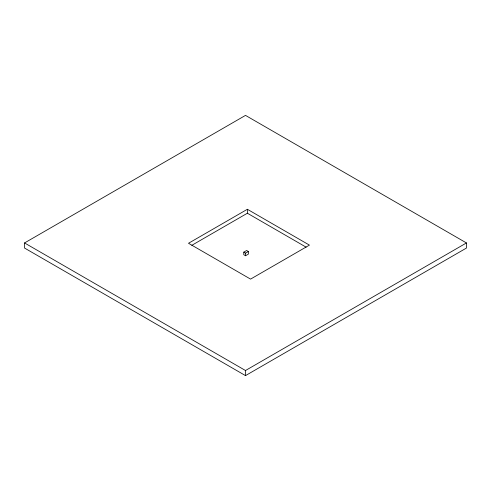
<?xml version="1.0" encoding="UTF-8"?>
<svg xmlns="http://www.w3.org/2000/svg" width="491" height="491" viewBox="0 0 491 491"><rect width="100%" height="100%" fill="white"/><g stroke="black" fill="none" stroke-linecap="round" stroke-linejoin="round"><path stroke-width="0.74" d="M24.55 242.947L245.5 115.385L466.45 242.947L466.45 248.053L245.5 375.615L24.55 248.053L24.55 242.947L245.5 370.515L466.45 242.947M247.378 209.283L188.501 243.278L250.563 279.109L309.44 245.119L247.378 209.283L247.378 213.235L306.139 247.163M191.809 245.322L247.378 213.235M243.775 252.147L246.623 250.502L248.385 251.515L248.385 254.111L245.537 255.756L243.775 254.743L243.775 252.147L245.537 253.16L248.385 251.515M245.537 253.16L245.537 255.756M245.5 370.515L245.5 375.615"/></g></svg>
